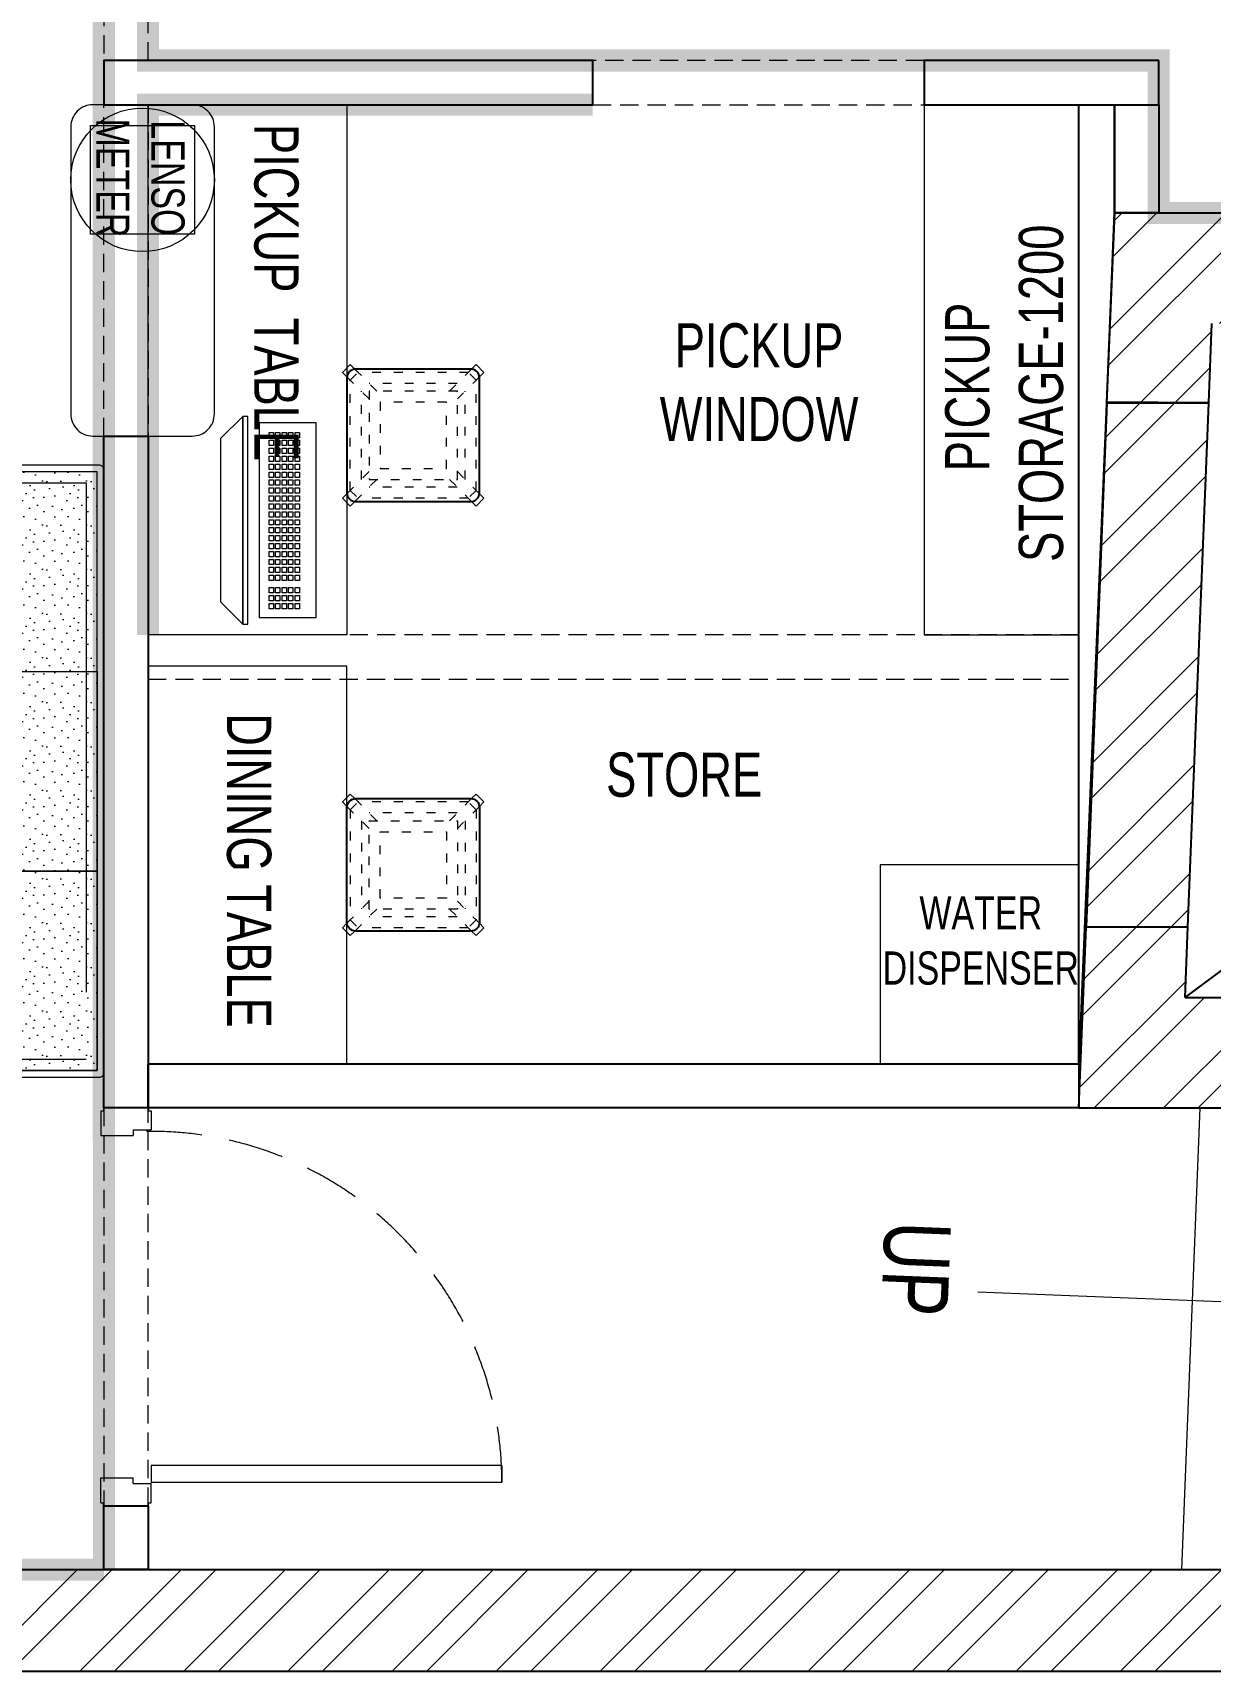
# Model space of a CAD drawing. Header units: feet. Extents: x 3569628 to 3589861, y -5468451 to -5462176.
# Drawn here: x 3583401 to 3586066, y -5468451 to -5464743 of the extents above; entities that cross this region are included whole.
import ezdxf

# ---------------------------------------------------------------- set-up
doc = ezdxf.new("R2010")
doc.units = ezdxf.units.FT
doc.header["$LTSCALE"] = 33
doc.header["$MEASUREMENT"] = 0
for name, pattern in [('a_p6_plan_L18$0$HIDDEN', [0.375, 0.25, -0.125]), ('ACAD_ISO03W100', [30, 12, -18]), ('HIDDEN2', [4.7625, 3.175, -1.5875])]:
    doc.linetypes.add(name, pattern=pattern)
doc.layers.add('A-WALL', color=1, linetype='Continuous')
for name, color, linetype, lineweight in [('A-WALL HATCH', 251, 'Continuous', 0), ('Door', 2, 'Continuous', 13), ('LENS-CURTAIN', 5, 'a_p6_plan_L18$0$HIDDEN', 9), ('LENS-DOOR', 34, 'Continuous', 20), ('LENS-HATCH', 251, 'Continuous', 5), ('LENS-PARTITION', 21, 'Continuous', 25), ('LENS-TEXT', 31, 'Continuous', 5), ('LENS_DIMENSION', 193, 'Continuous', 0), ('LENS_TEXT', 31, 'Continuous', 5), ('LK-EQPMT', 3, 'Continuous', 18), ('LK-FF&E FLOOR', 1, 'Continuous', 9), ('LK-FF&E WALL', 1, 'Continuous', 9), ('LK-FLUTTED FINISH', 20, 'Continuous', 30), ('LK-IT', 3, 'Continuous', 18), ('LK-MIRROR', 133, 'Continuous', 13), ('LK-TILES FINISH', 251, 'Continuous', 5), ('LN-ELEVATION-1', 81, 'Continuous', 25), ('LN-ELEVATION-2', 103, 'Continuous', 20), ('LN-ELEVATION-3', 125, 'Continuous', 18), ('LN-ELEVATION-5', 167, 'Continuous', 5), ('Steps', 4, 'Continuous', 9)]:
    doc.layers.add(name, color=color, linetype=linetype, lineweight=lineweight)
doc.styles.add('Arial', font='arial.ttf')
doc.styles.add('LK TXT', font='GILC____.TTF', dxfattribs={"height": 100})
doc.styles.get("Standard").update_dxf_attribs({"font": 'GILC____.TTF'})
doc.dimstyles.new('Copy of Minor', dxfattribs={"dimtxt": 150, "dimasz": 80, "dimexe": 70, "dimexo": 70, "dimgap": 0.09, "dimtad": 0, "dimdec": 0, "dimzin": 12, "dimdsep": 46, "dimtxsty": 'Arial', "dimblk": 'ARCHTICK', "dimcen": 0.09, "dimdle": 100, "dimclrd": 252, "dimclre": 253, "dimclrt": 7, "dimadec": 0, "dimazin": 0, "dimtfac": 1, "dimtdec": 0, "dimtmove": 1, "dimatfit": 3, "dimldrblk": 'ARCHTICK', "dimfxl": 1, "dimtolj": 1, "dimtzin": 0, "dimlwd": 0, "dimlwe": 0, "dimarcsym": 0})
pattern_1 = [(45, (-3489110.86, 5472592.8), (-117.733279, 117.733279), []), (45, (-3489032.37, 5472592.8), (-117.733279, 117.733279), [])]

# ---------------------------------------------------------------- blocks, each defined once
blk = doc.blocks.new('_ArchTick')
at = {"const_width": 0.15}
blk.add_lwpolyline([(-0.5, -0.5), (0.5, 0.5)], dxfattribs=at)
blk = doc.blocks.new('CLENS 600 TYPE 6')
at = {"layer": 'LN-ELEVATION-1', "ltscale": 0.5}
blk.add_lwpolyline([(130, -225), (-130, -225, -0.414214), (-150, -205), (-150, 55, -0.414214), (-130, 75), (130, 75, -0.414214), (150, 55), (150, -205, -0.414214)], format="xyb", close=True, dxfattribs=at)
at = {"layer": 'LN-ELEVATION-3', "linetype": 'ACAD_ISO03W100', "ltscale": 0.05}
for p, q in [((-100, 7.3), (-142.4, 49.7)), ((-142.4, -199.7), (-142.4, 49.7)), ((-82.3, 25), (-124.7, 67.4)), ((124.7, 67.4), (-124.7, 67.4)), ((99.7, 42.4), (-99.7, 42.4)), ((82.3, 25), (124.7, 67.4)), ((100, 7.3), (142.4, 49.7)), ((142.4, -199.7), (142.4, 49.7)), ((-117.4, -174.7), (-117.4, 24.7)), ((117.4, -174.7), (117.4, 24.7)), ((-100, -157.3), (-142.4, -199.7)), ((-82.3, -175), (-124.7, -217.4)), ((82.3, -175), (124.7, -217.4)), ((100, -157.3), (142.4, -199.7)), ((124.7, -217.4), (-124.7, -217.4)), ((99.7, -192.4), (-99.7, -192.4))]:
    blk.add_line(p, q, dxfattribs=at)
for points in [[(-132.2, 74.9), (-124.7, 67.4), (-142.4, 49.7), (-149.9, 57.2)], [(132.2, 74.9), (124.7, 67.4), (142.4, 49.7), (149.9, 57.2)], [(-132.2, -224.9), (-124.7, -217.4), (-142.4, -199.7), (-149.9, -207.2)], [(132.2, -224.9), (124.7, -217.4), (142.4, -199.7), (149.9, -207.2)]]:
    blk.add_lwpolyline(points, dxfattribs=at)
for points in [[(100, -175), (-100, -175), (-100, 25), (100, 25)], [(75, -150), (-75, -150), (-75, 0), (75, 0)]]:
    blk.add_lwpolyline(points, close=True, dxfattribs=at)
at = {"layer": 'LN-ELEVATION-5', "ltscale": 0.5}
for points in [[(-149.9, 57.2), (-160.1, 67.4), (-142.4, 85.1), (-132.2, 74.9)], [(149.9, 57.2), (160.1, 67.4), (142.4, 85.1), (132.2, 74.9)], [(-149.9, -207.2), (-160.1, -217.4), (-142.4, -235.1), (-132.2, -224.9)], [(149.9, -207.2), (160.1, -217.4), (142.4, -235.1), (132.2, -224.9)]]:
    blk.add_lwpolyline(points, dxfattribs=at)
blk = doc.blocks.new('*U23')
at = {"layer": 'LK-EQPMT', "ltscale": 12}
blk.add_lwpolyline([(6, 4.9), (-6, 4.9), (-6, -4.9), (6, -4.9)], close=True, dxfattribs=at)
blk = doc.blocks.new('*U24')
at = {"color": 0, "linetype": 'ByBlock', "lineweight": -2}
for p in [(0, 0), (18, 0), (35.9, 0), (53.9, 0), (71.8, 0), (89.8, 0), (107.8, 0), (125.7, 0), (143.7, 0), (161.6, 0), (179.6, 0), (197.6, 0), (215.5, 0), (233.5, 0), (251.4, 0), (269.4, 0), (287.4, 0), (305.3, 0), (323.3, 0), (0, -14.7), (0, -29.5), (18, -14.7), (18, -29.5), (35.9, -14.7), (35.9, -29.5), (53.9, -14.7), (53.9, -29.5), (71.8, -14.7), (71.8, -29.5), (89.8, -14.7), (89.8, -29.5), (107.8, -14.7), (107.8, -29.5), (125.7, -14.7), (125.7, -29.5), (143.7, -14.7), (143.7, -29.5), (161.6, -14.7), (161.6, -29.5), (179.6, -14.7), (179.6, -29.5), (197.6, -14.7), (197.6, -29.5), (215.5, -14.7), (215.5, -29.5), (233.5, -14.7), (233.5, -29.5), (251.4, -14.7), (251.4, -29.5), (269.4, -14.7), (269.4, -29.5), (287.4, -14.7), (287.4, -29.5), (305.3, -14.7), (305.3, -29.5), (323.3, -14.7), (323.3, -29.5), (0, -44.2), (0, -59), (18, -44.2), (18, -59), (35.9, -44.2), (35.9, -59), (53.9, -44.2), (53.9, -59), (71.8, -44.2), (71.8, -59), (89.8, -44.2), (89.8, -59), (107.8, -44.2), (107.8, -59), (125.7, -44.2), (125.7, -59), (143.7, -44.2), (143.7, -59), (161.6, -44.2), (161.6, -59), (179.6, -44.2), (179.6, -59), (197.6, -44.2), (197.6, -59), (215.5, -44.2), (215.5, -59), (233.5, -44.2), (233.5, -59), (251.4, -44.2), (251.4, -59), (269.4, -44.2), (269.4, -59), (287.4, -44.2), (287.4, -59), (305.3, -44.2), (305.3, -59), (323.3, -44.2), (323.3, -59)]:
    blk.add_blockref('*U23', p, dxfattribs=at)
blk = doc.blocks.new('*U21')
at = {"layer": 'LK-EQPMT', "ltscale": 12}
blk.add_lwpolyline([(6, 4.9), (-6, 4.9), (-6, -4.9), (6, -4.9)], close=True, dxfattribs=at)
blk = doc.blocks.new('*U22')
at = {"color": 0, "linetype": 'ByBlock', "lineweight": -2}
for p in [(0, 0), (18, 0), (35.9, 0), (0, -14.7), (0, -29.5), (18, -14.7), (18, -29.5), (35.9, -14.7), (35.9, -29.5), (0, -44.2), (0, -59), (18, -44.2), (18, -59), (35.9, -44.2), (35.9, -59)]:
    blk.add_blockref('*U21', p, dxfattribs=at)
blk = doc.blocks.new('*U16')
at = {"ltscale": 12}
blk.add_lwpolyline([(8, 0), (8, 129.1), (448, 129.1), (448, 0)], close=True, dxfattribs=at)
for name, p in [('*U24', (35.2, 101.6)), ('*U22', (386.6, 101.6))]:
    blk.add_blockref(name, p)
blk = doc.blocks.new('Pickup table PC')
at = {"layer": 'LN-ELEVATION-2', "ltscale": 0.5}
for points in [[(470, 50), (0, 50), (0, 62), (470, 62)], [(420, 0), (50, 0), (0, 50), (470, 50)]]:
    blk.add_lwpolyline(points, close=True, dxfattribs=at)
blk = doc.blocks.new('Stool')
at = {"layer": 'LN-ELEVATION-1', "ltscale": 0.5}
blk.add_lwpolyline([(-130, 300), (130, 300, -0.414214), (150, 280), (150, 20, -0.414214), (130, 0), (-130, 0, -0.414214), (-150, 20), (-150, 280, -0.414214)], format="xyb", close=True, dxfattribs=at)
at = {"layer": 'LN-ELEVATION-3', "linetype": 'ACAD_ISO03W100', "ltscale": 0.05}
for p, q in [((-100, 232.3), (-142.4, 274.7)), ((-142.4, 274.7), (-142.4, 25.3)), ((-82.3, 250), (-124.7, 292.4)), ((-124.7, 292.4), (124.7, 292.4)), ((-99.7, 267.4), (99.7, 267.4)), ((82.3, 250), (124.7, 292.4)), ((100, 232.3), (142.4, 274.7)), ((142.4, 274.7), (142.4, 25.3)), ((-117.4, 249.7), (-117.4, 50.3)), ((117.4, 249.7), (117.4, 50.3)), ((-100, 67.7), (-142.4, 25.3)), ((-82.3, 50), (-124.7, 7.6)), ((82.3, 50), (124.7, 7.6)), ((100, 67.7), (142.4, 25.3)), ((-124.7, 7.6), (124.7, 7.6)), ((-99.7, 32.6), (99.7, 32.6))]:
    blk.add_line(p, q, dxfattribs=at)
for points in [[(-132.2, 299.9), (-124.7, 292.4), (-142.4, 274.7), (-149.9, 282.2)], [(132.2, 299.9), (124.7, 292.4), (142.4, 274.7), (149.9, 282.2)], [(-132.2, 0.1), (-124.7, 7.6), (-142.4, 25.3), (-149.9, 17.8)], [(132.2, 0.1), (124.7, 7.6), (142.4, 25.3), (149.9, 17.8)]]:
    blk.add_lwpolyline(points, dxfattribs=at)
for points in [[(-100, 250), (100, 250), (100, 50), (-100, 50)], [(-75, 225), (75, 225), (75, 75), (-75, 75)]]:
    blk.add_lwpolyline(points, close=True, dxfattribs=at)
at = {"layer": 'LN-ELEVATION-5', "ltscale": 0.5}
for points in [[(-149.9, 282.2), (-160.1, 292.4), (-142.4, 310.1), (-132.2, 299.9)], [(149.9, 282.2), (160.1, 292.4), (142.4, 310.1), (132.2, 299.9)], [(-149.9, 17.8), (-160.1, 7.6), (-142.4, -10.1), (-132.2, 0.1)], [(149.9, 17.8), (160.1, 7.6), (142.4, -10.1), (132.2, 0.1)]]:
    blk.add_lwpolyline(points, dxfattribs=at)
blk = doc.blocks.new('3 seater Bench 1385')
at = {"layer": 'LENS-HATCH', "lineweight": 0}
h = blk.add_hatch(dxfattribs=at)
h.set_pattern_fill('STIP1', color=177, scale=100, angle=270, pattern_type=2)
h.set_pattern_definition([(270, (6617025.25, -170439.11), (100, -2e-13), [0, -100]), (270, (6617009.25, -170451.11), (100, -2e-13), [0, -100]), (270, (6616985.25, -170446.11), (100, -2e-13), [0, -100]), (270, (6616962.25, -170481.11), (100, -2e-13), [0, -100]), (270, (6616998.25, -170478.11), (100, -2e-13), [0, -100]), (270, (6617022.25, -170505.11), (100, -2e-13), [0, -100]), (270, (6617029.25, -170470.11), (100, -2e-13), [0, -100]), (270, (6616988.25, -170512.11), (100, -2e-13), [0, -100]), (270, (6616956.25, -170507.11), (100, -2e-13), [0, -100]), (270, (6616941.25, -170433.11), (100, -2e-13), [0, -100]), (270, (6616961.25, -170451.11), (100, -2e-13), [0, -100]), (270, (6616942.25, -170465.11), (100, -2e-13), [0, -100]), (270, (6617006.25, -170526.11), (100, -2e-13), [0, -100]), (270, (6616981.25, -170494.11), (100, -2e-13), [0, -100]), (270, (6617014.25, -170486.11), (100, -2e-13), [0, -100]), (270, (6617005.25, -170503.11), (100, -2e-13), [0, -100]), (270, (6616978.25, -170467.11), (100, -2e-13), [0, -100]), (270, (6617032.25, -170495.11), (100, -2e-13), [0, -100]), (270, (6616973.25, -170526.11), (100, -2e-13), [0, -100]), (270, (6616943.25, -170523.11), (100, -2e-13), [0, -100])])
h.paths.add_polyline_path([(677.5, 227.5), (225.8, 227.5), (225.8, -227.5), (677.5, -227.5)])
h.paths.add_polyline_path([(-225.8, 227.5), (225.8, 227.5), (225.8, -227.5), (-225.8, -227.5)])
h.paths.add_polyline_path([(-677.5, 227.5), (-225.8, 227.5), (-225.8, -227.5), (-677.5, -227.5)])
at = {"layer": 'LN-ELEVATION-2', "ltscale": 0.5}
for points in [[(-677.5, 227.5), (-225.8, 227.5), (-225.8, -227.5), (-677.5, -227.5)], [(-225.8, 227.5), (225.8, 227.5), (225.8, -227.5), (-225.8, -227.5)], [(677.5, 227.5), (225.8, 227.5), (225.8, -227.5), (677.5, -227.5)]]:
    blk.add_lwpolyline(points, close=True, dxfattribs=at)
at = {"layer": 'LN-ELEVATION-5', "ltscale": 0.5}
blk.add_lwpolyline([(682.5, 242.5), (-682.5, 242.5, 0.414214), (-692.5, 232.5), (-692.5, -232.5, 0.414214), (-682.5, -242.5), (682.5, -242.5, 0.414214), (692.5, -232.5), (692.5, 232.5, 0.414214)], format="xyb", close=True, dxfattribs=at)
blk.add_lwpolyline([(677.5, 227.5), (-677.5, 227.5), (-677.5, -227.5), (677.5, -227.5)], close=True, dxfattribs=at)
at = {"layer": 'LN-ELEVATION-5', "linetype": 'HIDDEN2', "ltscale": 11}
blk.add_lwpolyline([(-652.5, 202.5), (652.5, 202.5), (652.5, -202.5), (-652.5, -202.5)], close=True, dxfattribs=at)
blk = doc.blocks.new('*U40')
at = {"layer": 'LENS-DOOR'}
for p, q in [((548121.7, 1779235.3), (548121.7, 1778573.8)), ((548121.7, 1779235.3), (548153, 1779235.3)), ((548153, 1778573.8), (548153, 1779235.3)), ((547447.3, 1778568.6), (547452.5, 1778568.6)), ((547447.3, 1778484.1), (547447.3, 1778568.6)), ((547452.5, 1778573.8), (547488.9, 1778573.8)), ((547452.5, 1778568.6), (547452.5, 1778573.8)), ((547488.9, 1778539.9), (547488.9, 1778573.8)), ((548121.7, 1778573.8), (548153, 1778573.8)), ((548192.1, 1778573.8), (548155.6, 1778573.8)), ((548155.6, 1778539.9), (548155.6, 1778573.8)), ((548192.1, 1778568.6), (548192.1, 1778573.8)), ((548197.3, 1778568.6), (548192.1, 1778568.6)), ((548197.3, 1778484.1), (548197.3, 1778568.6)), ((547488.9, 1778539.9), (547499.3, 1778539.9)), ((547499.3, 1778478.9), (547499.3, 1778539.9)), ((548145.2, 1778478.9), (548145.2, 1778539.9)), ((548155.6, 1778539.9), (548145.2, 1778539.9)), ((547447.3, 1778484.1), (547452.5, 1778484.1)), ((547452.5, 1778478.9), (547452.5, 1778484.1)), ((548192.1, 1778478.9), (548192.1, 1778484.1)), ((548197.3, 1778484.1), (548192.1, 1778484.1)), ((547452.5, 1778478.9), (547499.3, 1778478.9)), ((548192.1, 1778478.9), (548145.2, 1778478.9))]:
    blk.add_line(p, q, dxfattribs=at)
at = {"layer": 'LENS-DOOR', "color": 7, "linetype": 'HIDDEN2'}
blk.add_ellipse((548153, 1778573.8), major_axis=(-661.5, 0), ratio=1, start_param=-1.570791, end_param=0.051209, dxfattribs=at)
blk = doc.blocks.new('A$C97deccbb')
at = {"layer": 'A-WALL HATCH'}
h = blk.add_hatch(dxfattribs=at)
h.set_pattern_fill('ANSI32', color=256, scale=444)
h.set_pattern_definition(pattern_1)
h.paths.add_polyline_path([(10.7, 6045.4), (-221, 230), (-1412, 230), (-1412, 230), (-3883.9, 229.9), (-16307, 230), (-16316.2, 0), (0, 0), (250, 6275.4), (-16052.1, 6274.8), (-16061.3, 6044.8)])
h = blk.add_hatch(dxfattribs=at)
h.set_pattern_fill('ANSI32', color=256, scale=444)
h.set_pattern_definition(pattern_1)
h.paths.add_polyline_path([(-1549.8, 3050.3), (-1610.6, 1525), (-3602.1, 1524.9), (-3595.8, 1684.9), (-3826, 1684.9), (-3842.3, 1274.9), (-1370.3, 1275), (-1289.6, 3300.3), (-3761.6, 3300.3), (-3778.7, 2870.3), (-3548.5, 2870.3), (-3541.4, 3050.3)])
h = blk.add_hatch(dxfattribs=at)
h.set_pattern_fill('ANSI32', color=256, scale=444)
h.set_pattern_definition(pattern_1)
h.paths.add_polyline_path([(-3595.8, 1684.9), (-3548.5, 2870.3), (-3550.3, 2870.3), (-3778.7, 2870.3), (-3825.6, 1684.9)])
at = {"layer": 'A-WALL'}
for p, q in [((-3778.7, 2870.3), (-3761.6, 3300.3)), ((-3761.6, 3300.3), (-98.7, 3300.4)), ((-3602.1, 1524.9), (-1549.8, 3050.3)), ((-3548.5, 2870.3), (-3541.4, 3050.3)), ((-3778.7, 2870.3), (-3826, 1684.9)), ((-3778.7, 2870.3), (-3548.5, 2870.3)), ((-3842.3, 1274.9), (-3826, 1684.9)), ((-3826, 1684.9), (-3595.8, 1684.9)), ((-3602.1, 1524.9), (-3595.8, 1684.9)), ((-3602.1, 1524.9), (-1610.6, 1525)), ((-3842.3, 1274.9), (-1370.3, 1275)), ((-16307, 230), (-221, 230)), ((-19982.9, 0), (0, 0))]:
    blk.add_line(p, q, dxfattribs=at)
blk.add_lwpolyline([(-3778.7, 2871.8), (-3825.6, 1684.9), (-3595.8, 1684.9), (-3548.5, 2870.3)], close=True, dxfattribs=at)
at = {"layer": 'Steps'}
blk.add_line((-3609.3, 229.9), (-3567.6, 1274.9), dxfattribs=at)
at = {"layer": 'Steps', "insert": (-4131.5, 1014.3), "char_height": 150, "attachment_point": 1, "rotation": 267.7183}
blk.add_mtext_dynamic_manual_height_columns('UP', width=171.122, gutter_width=500, heights=[0], dxfattribs=at)
at = {"layer": 'Steps'}
blk.add_leader([(-2617, 799.8), (-4070.8, 857.8)], dimstyle='Copy of Minor', dxfattribs=at)

msp = doc.modelspace()

# ---------------------------------------------------------------- linework, layer by layer
at = {"layer": 'LENS-CURTAIN', "ltscale": 5}
for points in [[(3583562.3, -5464805.7), (3583662.2, -5464805.7), (3583662.2, -5464005.8), (3583562.3, -5464005.8)], [(3584668.7, -5464905.7), (3585418.7, -5464905.7), (3585418.7, -5464805.7), (3584668.7, -5464805.7)], [(3583662.3, -5464905.7), (3583662.3, -5465655.7), (3583562.3, -5465655.7), (3583562.3, -5464905.7)], [(3583662.3, -5466205.7), (3585768.7, -5466205.7), (3585768.7, -5466105.7), (3583662.3, -5466105.7)], [(3583562.3, -5467176.1), (3583562.3, -5468076.1), (3583662.3, -5468076.1), (3583662.3, -5467176.1)]]:
    msp.add_lwpolyline(points, close=True, dxfattribs=at)
at = {"layer": 'LENS-PARTITION'}
for points in [[(3584668.7, -5464805.7), (3583562.3, -5464805.7), (3583562.3, -5464905.7), (3584668.7, -5464905.7)], [(3585949.4, -5464805.7), (3585418.7, -5464805.7), (3585418.7, -5464905.7), (3585949.4, -5464905.7)], [(3585768.7, -5467076.1), (3585768.7, -5464905.7), (3585849.4, -5464905.7), (3585849.4, -5465150.8)], [(3585849.4, -5465150.8), (3585849.4, -5464905.7), (3585949.4, -5464905.7), (3585949.4, -5465150.8)], [(3583562.3, -5467176.1), (3583562.3, -5465655.7), (3583662.3, -5465655.7), (3583662.3, -5467176.1)], [(3585768.7, -5467176.1), (3583662.3, -5467176.1), (3583662.3, -5467076.1), (3585768.7, -5467076.1)], [(3583562.3, -5468076.7), (3583662.3, -5468076.7), (3583662.3, -5468221), (3583562.3, -5468221)]]:
    msp.add_lwpolyline(points, close=True, dxfattribs=at)
at = {"layer": 'LK-EQPMT'}
msp.add_lwpolyline([(3583532.3, -5464952.8), (3583767.3, -5464952.8), (3583767.3, -5465198.8), (3583532.3, -5465198.8)], close=True, dxfattribs=at)
at = {"layer": 'LK-FF&E WALL'}
msp.add_lwpolyline([(3583537.3, -5465655.7), (3583762.3, -5465655.7, 0.414214), (3583812.3, -5465605.7), (3583812.3, -5464955.7, 0.414214), (3583762.3, -5464905.7), (3583537.3, -5464905.7, 0.414214), (3583487.3, -5464955.7), (3583487.3, -5465605.7, 0.414214)], format="xyb", close=True, dxfattribs=at)
for points in [[(3583662.3, -5466105.7), (3583662.3, -5464905.7), (3584112.3, -5464905.7), (3584112.3, -5466105.7)], [(3585768.7, -5464905.7), (3585418.7, -5464905.7), (3585418.7, -5466105.7), (3585768.7, -5466105.7)], [(3583662.3, -5466176.1), (3583662.3, -5467076.1), (3584112.3, -5467076.1), (3584112.3, -5466176.1)], [(3585318.7, -5467076.1), (3585768.7, -5467076.1), (3585768.7, -5466626.1), (3585318.7, -5466626.1)]]:
    msp.add_lwpolyline(points, close=True, dxfattribs=at)
msp.add_circle((3583649.8, -5465075.8), 162.5, dxfattribs=at)
at = {"layer": 'LK-FLUTTED FINISH', "linetype": 'ACAD_ISO03W100', "ltscale": 0.05, "const_width": 50}
msp.add_lwpolyline([(3583562.3, -5468221), (3583562.1, -5462405.8)], dxfattribs=at)
at = {"layer": 'LK-MIRROR', "linetype": 'ACAD_ISO03W100', "ltscale": 0.05, "const_width": 50}
msp.add_lwpolyline([(3582914, -5468221), (3583562.3, -5468221)], dxfattribs=at)
at = {"layer": 'LK-TILES FINISH', "color": 212, "linetype": 'ACAD_ISO03W100', "ltscale": 0.05, "const_width": 50}
for points in [[(3587962.3, -5464400.7), (3587962.3, -5464005.7), (3583662.2, -5464005.7), (3583662.2, -5464805.7), (3585949.4, -5464805.7), (3585949.4, -5465150.8), (3587962.3, -5465150.8)], [(3584668.7, -5464905.7), (3583662.3, -5464905.7), (3583662.3, -5466105.7)]]:
    msp.add_lwpolyline(points, dxfattribs=at)

# ---------------------------------------------------------------- block references
at = {"layer": 'Door', "xscale": 1.20000000000298, "yscale": 1.20000000000298, "zscale": 1.20000000000298, "rotation": 270}
msp.add_blockref('*U40', (1449380.6, -4810239.4), dxfattribs=at)
at = {"layer": 'LENS_DIMENSION'}
msp.add_blockref('A$C97deccbb', (3589611, -5468451), dxfattribs=at)
at = {"layer": 'LK-FF&E FLOOR', "rotation": 89.99999999999999}
msp.add_blockref('3 seater Bench 1385', (3583319.8, -5466414.3), dxfattribs=at)
at = {"layer": 'LK-FF&E WALL', "xscale": -1, "rotation": 90.00000000000007}
msp.add_blockref('CLENS 600 TYPE 6', (3584187.3, -5465653.9), dxfattribs=at)
at = {"layer": 'LK-FF&E WALL', "rotation": 270}
msp.add_blockref('Stool', (3584112.3, -5466626.1), dxfattribs=at)
at = {"layer": 'LK-IT', "xscale": -1, "rotation": 270}
msp.add_blockref('Pickup table PC', (3583826.4, -5466081.2), dxfattribs=at)
at = {"layer": 'LK-IT', "ltscale": 0.5, "xscale": -1, "rotation": 90.00000000000007}
msp.add_blockref('*U16', (3584042.6, -5465618.1), dxfattribs=at)

# ---------------------------------------------------------------- texts
at = {"layer": 'LENS-TEXT', "color": 0, "linetype": 'Continuous', "ltscale": 3, "attachment_point": 5, "style": 'LK TXT'}
for s, width, gutter_width, insert, char_height, rotation in [('LENSO\\PMETER', 353.056, 0.5, (3583644.9, -5465071.5), 75, 270), ('PICKUP  TABLE  ', 783.964, 1, (3583952.1, -5465330.8), 100, 270), (' PICKUP STORAGE-1200', 1099.487, 1, (3585600.2, -5465558.8), 100, 90), ('DINING TABLE', 783.964, 1, (3583890.3, -5466638.7), 100, 270)]:
    msp.add_mtext_dynamic_manual_height_columns(s, width=width, gutter_width=gutter_width, heights=[0], dxfattribs=dict(at, insert=insert, char_height=char_height, rotation=rotation))
at = {"layer": 'LENS-TEXT', "color": 0, "linetype": 'Continuous', "ltscale": 3, "insert": (3585546.7, -5466797.6), "char_height": 75, "attachment_point": 5, "style": 'LK TXT'}
msp.add_mtext_dynamic_manual_height_columns('WATER \\PDISPENSER', width=264.162, gutter_width=0.75, heights=[0], dxfattribs=at)
at = {"layer": 'LENS_TEXT', "linetype": 'Continuous', "ltscale": 3, "char_height": 100, "attachment_point": 5}
for s, insert in [('PICKUP WINDOW', (3585045, -5465534.4)), ('STORE', (3584875.4, -5466422.6))]:
    msp.add_mtext_dynamic_manual_height_columns(s, width=497.773, gutter_width=1, heights=[0], dxfattribs=dict(at, insert=insert))

doc.saveas('drawing.dxf')
